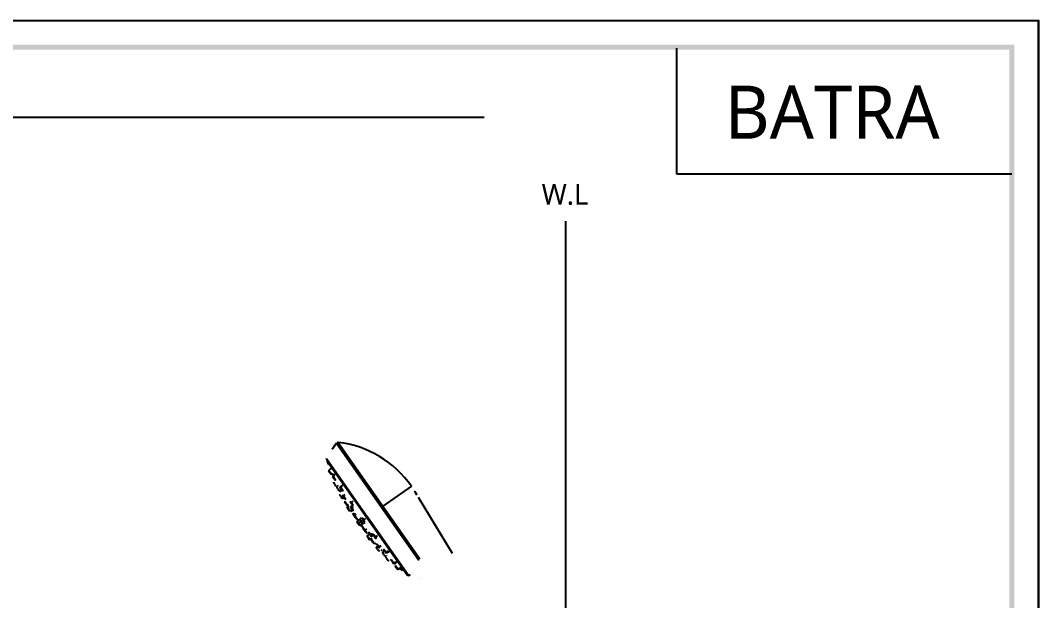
# Model space of a CAD drawing. Extents: x 0 to 16296672895, y -37409619871 to 0.
# Drawn here: x 16296672343 to 16296672895, y -37409617640 to -37409617326 of the extents above; entities that cross this region are included whole.
import ezdxf

# ---------------------------------------------------------------- set-up
doc = ezdxf.new("R2010")
doc.units = 0
doc.header["$LTSCALE"] = 10
doc.header["$MEASUREMENT"] = 0
doc.layers.get('0').update_dxf_attribs({"linetype": 'CONTINUOUS'})
doc.layers.add('1', color=7, linetype='CONTINUOUS')
doc.layers.add('치수선', color=7, linetype='CONTINUOUS', lineweight=25)
doc.styles.add('Daelim Dimension', font='NanumGothic_1.ttf')

msp = doc.modelspace()

# ---------------------------------------------------------------- linework, layer by layer
at = {"color": 5, "ltscale": 0.5}
msp.add_line((16296672699.31609, -37409617409.153229), (16296672699.31609, -37409617340.75248), dxfattribs=at)
at = {"color": 7, "ltscale": 0.5}
msp.add_line((16296671899.508039, -37409617378.129143), (16296672594.771721, -37409617378.129143), dxfattribs=at)
at = {"color": 5, "ltscale": 40}
msp.add_line((16296672880.92189, -37409617409.153229), (16296672699.31609, -37409617409.153229), dxfattribs=at)
at = {"color": 2}
msp.add_lwpolyline([(16296671791.095221, -37409617325.708862), (16296672895.440769, -37409617325.708862), (16296672895.440769, -37409618103.587517), (16296671791.095221, -37409618103.587517)], close=True, dxfattribs=at)
at = {"ltscale": 0.5}
msp.add_lwpolyline([(16296671791.095221, -37409617325.708862), (16296672895.440769, -37409617325.708862), (16296672895.440769, -37409618103.587517), (16296671791.095221, -37409618103.587517)], close=True, dxfattribs=at)
at = {"color": 2}
msp.add_lwpolyline([(16296672895.440769, -37409618103.587517), (16296672895.440769, -37409617325.708862)], dxfattribs=at)
at = {"color": 5, "ltscale": 40}
for points in [[(16296671805.6141, -37409617338.812859), (16296671805.6141, -37409617341.642616), (16296672880.92189, -37409617338.812859), (16296672880.92189, -37409617341.642616)], [(16296672882.336769, -37409617338.812859), (16296672879.50701, -37409617338.812859), (16296672882.336769, -37409618077.379532), (16296672879.50701, -37409618074.549767)], [(16296672882.336769, -37409617338.812859), (16296672879.50701, -37409617338.812859), (16296672882.336769, -37409618077.379532), (16296672879.50701, -37409618074.549767)]]:
    msp.add_trace(points, dxfattribs=at)
at = {"layer": '1', "color": 7, "linetype": 'Continuous'}
for p, q in [((16296672514.766781, -37409617554.885239), (16296672539.118111, -37409617589.662537)), ((16296672515.67873, -37409617554.504387), (16296672539.90876, -37409617589.108459)), ((16296672531.259821, -37409617595.164513), (16296672509.24321, -37409617563.721527)), ((16296672509.32856, -37409617563.324577), (16296672531.503799, -37409617594.994102)), ((16296672531.16968, -37409617595.227631), (16296672509.37739, -37409617564.105011)), ((16296672509.886061, -37409617564.86528), (16296672531.153799, -37409617595.238762)), ((16296672512.22764, -37409617568.175629), (16296672510.54734, -37409617569.688583)), ((16296672510.5581, -37409617569.703949), (16296672512.176319, -37409617568.252274)), ((16296672511.10161, -37409617570.808144), (16296672510.45001, -37409617569.877563)), ((16296672511.039921, -37409617570.851341), (16296672510.50234, -37409617570.083603)), ((16296672510.5581, -37409617569.703949), (16296672510.54734, -37409617569.688583)), ((16296672510.5581, -37409617569.703949), (16296672511.255711, -37409617570.700233)), ((16296672511.039921, -37409617570.851341), (16296672511.10161, -37409617570.808144)), ((16296672511.039921, -37409617570.851341), (16296672511.57749, -37409617571.61908)), ((16296672511.10161, -37409617570.808144), (16296672511.255711, -37409617570.700233)), ((16296672511.10161, -37409617570.808144), (16296672511.75321, -37409617571.738724)), ((16296672511.255711, -37409617570.700233), (16296672511.964081, -37409617571.711891)), ((16296672511.964081, -37409617571.711891), (16296672512.541559, -37409617571.404846)), ((16296672513.28179, -37409617573.921768), (16296672512.63019, -37409617572.991188)), ((16296672513.2201, -37409617573.964973), (16296672512.68252, -37409617573.19722)), ((16296672514.40782, -37409617571.289261), (16296672512.72753, -37409617572.802208)), ((16296672512.82243, -37409617572.937737), (16296672512.72753, -37409617572.802208)), ((16296672512.82243, -37409617572.937737), (16296672513.74061, -37409617572.137619)), ((16296672512.82243, -37409617572.937737), (16296672513.4359, -37409617573.813858)), ((16296672513.2201, -37409617573.964973), (16296672513.28179, -37409617573.921768)), ((16296672513.2201, -37409617573.964973), (16296672513.757681, -37409617574.732697)), ((16296672513.4359, -37409617573.813858), (16296672513.28179, -37409617573.921768)), ((16296672513.28179, -37409617573.921768), (16296672513.93339, -37409617574.852348)), ((16296672513.4359, -37409617573.813858), (16296672514.14427, -37409617574.825523)), ((16296672513.80583, -37409617577.330223), (16296672513.26825, -37409617576.562477)), ((16296672513.80583, -37409617577.330223), (16296672514.34341, -37409617578.097969)), ((16296672515.5091, -37409617579.762741), (16296672514.971519, -37409617578.995003)), ((16296672515.5091, -37409617579.762741), (16296672516.04668, -37409617580.530487)), ((16296672517.3792, -37409617579.773468), (16296672516.7276, -37409617578.842888)), ((16296672517.317499, -37409617579.816673), (16296672516.77993, -37409617579.048927)), ((16296672518.50522, -37409617577.140968), (16296672516.82493, -37409617578.653908)), ((16296672517.077971, -37409617579.015282), (16296672516.82493, -37409617578.653908)), ((16296672517.077971, -37409617579.015282), (16296672518.03171, -37409617578.228729)), ((16296672517.077971, -37409617579.015282), (16296672517.5333, -37409617579.665573)), ((16296672517.317499, -37409617579.816673), (16296672517.3792, -37409617579.773468)), ((16296672517.317499, -37409617579.816673), (16296672517.855089, -37409617580.584412)), ((16296672517.5333, -37409617579.665573), (16296672517.3792, -37409617579.773468)), ((16296672517.3792, -37409617579.773468), (16296672518.0308, -37409617580.704048)), ((16296672517.5333, -37409617579.665573), (16296672518.241671, -37409617580.677223)), ((16296672555.334669, -37409617578.307121), (16296672539.90876, -37409617589.108459)), ((16296672516.43326, -37409617580.623299), (16296672517.48922, -37409617580.061836)), ((16296672517.06669, -37409617583.877457), (16296672516.52911, -37409617583.109711)), ((16296672517.06669, -37409617583.877457), (16296672517.604271, -37409617584.645203)), ((16296672517.99085, -37409617584.738007), (16296672518.720989, -37409617584.349777)), ((16296672518.771891, -37409617584.291191), (16296672518.120291, -37409617583.360611)), ((16296672518.710199, -37409617584.334389), (16296672518.172621, -37409617583.566643)), ((16296672518.470659, -37409617583.532997), (16296672518.217621, -37409617583.171623)), ((16296672518.470659, -37409617583.532997), (16296672519.372141, -37409617582.789551)), ((16296672518.470659, -37409617583.532997), (16296672518.925989, -37409617584.183281)), ((16296672518.710199, -37409617584.334389), (16296672518.771891, -37409617584.291191)), ((16296672518.710199, -37409617584.334389), (16296672519.24777, -37409617585.102127)), ((16296672518.925989, -37409617584.183281), (16296672518.771891, -37409617584.291191)), ((16296672518.771891, -37409617584.291191), (16296672519.423491, -37409617585.221764)), ((16296672518.925989, -37409617584.183281), (16296672519.634359, -37409617585.194939)), ((16296672519.800529, -37409617587.650467), (16296672519.14893, -37409617586.719887)), ((16296672519.738831, -37409617587.693672), (16296672519.20125, -37409617586.925926)), ((16296672519.453739, -37409617586.827217), (16296672519.24626, -37409617586.530907)), ((16296672519.453739, -37409617586.827217), (16296672519.95463, -37409617587.542572)), ((16296672519.738831, -37409617587.693672), (16296672519.800529, -37409617587.650467)), ((16296672519.95463, -37409617587.542572), (16296672519.800529, -37409617587.650467)), ((16296672519.800529, -37409617587.650467), (16296672520.45212, -37409617588.581047)), ((16296672519.95463, -37409617587.542572), (16296672520.663, -37409617588.55423)), ((16296672520.106701, -37409617588.219032), (16296672520.276409, -37409617588.461418)), ((16296672521.04183, -37409617590.689789), (16296672520.39023, -37409617589.759209)), ((16296672520.980129, -37409617590.732986), (16296672520.442551, -37409617589.96524)), ((16296672520.58246, -37409617589.705757), (16296672520.48756, -37409617589.570229)), ((16296672520.58246, -37409617589.705757), (16296672521.368771, -37409617589.020554)), ((16296672520.58246, -37409617589.705757), (16296672521.19593, -37409617590.581886)), ((16296672520.980129, -37409617590.732986), (16296672521.04183, -37409617590.689789)), ((16296672520.980129, -37409617590.732986), (16296672521.51771, -37409617591.500732)), ((16296672521.04183, -37409617590.689789), (16296672521.19593, -37409617590.581886)), ((16296672521.04183, -37409617590.689789), (16296672521.69343, -37409617591.620369)), ((16296672521.19593, -37409617590.581886), (16296672521.904301, -37409617591.593536)), ((16296672521.904301, -37409617591.593536), (16296672523.280649, -37409617590.861717)), ((16296672522.89962, -37409617587.657448), (16296672522.24802, -37409617586.726868)), ((16296672522.837919, -37409617587.700653), (16296672522.30035, -37409617586.932899)), ((16296672522.811449, -37409617587.203537), (16296672522.34535, -37409617586.537888)), ((16296672523.084721, -37409617590.450546), (16296672522.433121, -37409617589.519974)), ((16296672523.02302, -37409617590.493736), (16296672522.485439, -37409617589.725998)), ((16296672523.426319, -37409617588.524353), (16296672522.530451, -37409617589.330994)), ((16296672522.99654, -37409617589.996643), (16296672522.530451, -37409617589.330994)), ((16296672522.811449, -37409617587.203537), (16296672523.7896, -37409617586.455551)), ((16296672522.811449, -37409617587.203537), (16296672523.05372, -37409617587.549538)), ((16296672522.837919, -37409617587.700653), (16296672522.89962, -37409617587.657448)), ((16296672522.837919, -37409617587.700653), (16296672523.375509, -37409617588.468384)), ((16296672523.05372, -37409617587.549538), (16296672522.89962, -37409617587.657448)), ((16296672522.89962, -37409617587.657448), (16296672523.55122, -37409617588.588028)), ((16296672522.99654, -37409617589.996643), (16296672523.92404, -37409617589.287376)), ((16296672522.99654, -37409617589.996643), (16296672523.238819, -37409617590.342644)), ((16296672523.02302, -37409617590.493736), (16296672523.084721, -37409617590.450546)), ((16296672523.02302, -37409617590.493736), (16296672523.5606, -37409617591.26149)), ((16296672523.05372, -37409617587.549538), (16296672523.762091, -37409617588.561203)), ((16296672523.238819, -37409617590.342644), (16296672523.084721, -37409617590.450546)), ((16296672523.084721, -37409617590.450546), (16296672523.736309, -37409617591.381126)), ((16296672523.238819, -37409617590.342644), (16296672523.947189, -37409617591.354286)), ((16296672539.11809, -37409617589.66256), (16296672559.29048, -37409617618.471733)), ((16296672539.90889, -37409617589.108368), (16296672559.95443, -37409617617.736366)), ((16296672523.59811, -37409617592.88858), (16296672523.82019, -37409617593.205727)), ((16296672523.603149, -37409617592.895927), (16296672523.82021, -37409617593.205917)), ((16296672524.42882, -37409617594.260361), (16296672523.77722, -37409617593.329781)), ((16296672524.367121, -37409617594.303558), (16296672523.82954, -37409617593.535812)), ((16296672524.39958, -37409617593.890617), (16296672523.87455, -37409617593.1408)), ((16296672524.367121, -37409617594.303558), (16296672524.42882, -37409617594.260361)), ((16296672524.367121, -37409617594.303558), (16296672524.904699, -37409617595.071297)), ((16296672524.39958, -37409617593.890617), (16296672525.28219, -37409617593.229858)), ((16296672524.39958, -37409617593.890617), (16296672524.58292, -37409617594.152451)), ((16296672524.58292, -37409617594.152451), (16296672524.42882, -37409617594.260361)), ((16296672524.42882, -37409617594.260361), (16296672525.08042, -37409617595.190941)), ((16296672524.58292, -37409617594.152451), (16296672525.29129, -37409617595.164108)), ((16296672526.418209, -37409617596.95327), (16296672525.18821, -37409617595.196648)), ((16296672525.21151, -37409617595.192749), (16296672526.434219, -37409617596.93895)), ((16296672525.21154, -37409617595.19294), (16296672526.434179, -37409617596.939056)), ((16296672528.160061, -37409617595.385201), (16296672525.951611, -37409617597.373703)), ((16296672528.14319, -37409617597.346802), (16296672527.43482, -37409617596.335136)), ((16296672529.17721, -37409617596.622772), (16296672528.52561, -37409617595.692192)), ((16296672529.115511, -37409617596.66597), (16296672528.57794, -37409617595.898232)), ((16296672529.33131, -37409617596.51487), (16296672528.62294, -37409617595.503212)), ((16296672530.342609, -37409617595.806763), (16296672529.33131, -37409617596.51487)), ((16296672531.169689, -37409617595.227631), (16296672531.15379, -37409617595.238747)), ((16296672552.42153, -37409617625.612228), (16296672531.153799, -37409617595.238747)), ((16296672531.259821, -37409617595.164513), (16296672531.16968, -37409617595.227631)), ((16296672531.16968, -37409617595.227631), (16296672552.961981, -37409617626.350243)), ((16296672531.259821, -37409617595.164513), (16296672531.503599, -37409617594.993813)), ((16296672531.259821, -37409617595.164513), (16296672553.27643, -37409617626.607491)), ((16296672553.67864, -37409617626.663063), (16296672531.503799, -37409617594.994102)), ((16296672526.50588, -37409617598.493263), (16296672525.85428, -37409617597.562683)), ((16296672526.44418, -37409617598.536461), (16296672525.906601, -37409617597.768707)), ((16296672526.659981, -37409617598.385353), (16296672525.951611, -37409617597.373703)), ((16296672526.44418, -37409617598.536461), (16296672526.50588, -37409617598.493263)), ((16296672526.44418, -37409617598.536461), (16296672526.98176, -37409617599.304199)), ((16296672526.659981, -37409617598.385353), (16296672526.50588, -37409617598.493263)), ((16296672526.50588, -37409617598.493263), (16296672527.157471, -37409617599.423843)), ((16296672527.51219, -37409617597.788643), (16296672526.659981, -37409617598.385353)), ((16296672526.659981, -37409617598.385353), (16296672527.368349, -37409617599.397011)), ((16296672527.98908, -37409617597.454697), (16296672527.337481, -37409617596.524132)), ((16296672527.368349, -37409617599.397011), (16296672529.992229, -37409617598.001869)), ((16296672527.927389, -37409617597.497902), (16296672527.389811, -37409617596.730164)), ((16296672527.67754, -37409617597.672836), (16296672527.512171, -37409617597.788643)), ((16296672527.67754, -37409617597.672836), (16296672527.927401, -37409617597.497887)), ((16296672529.153009, -37409617600.858963), (16296672527.92301, -37409617599.102348)), ((16296672527.927389, -37409617597.497902), (16296672527.98908, -37409617597.454697)), ((16296672527.927389, -37409617597.497902), (16296672528.46497, -37409617598.265648)), ((16296672527.94183, -37409617599.092201), (16296672529.164471, -37409617600.838318)), ((16296672529.16473, -37409617600.838341), (16296672527.94203, -37409617599.09214)), ((16296672528.14319, -37409617597.346802), (16296672527.98908, -37409617597.454697)), ((16296672527.98908, -37409617597.454697), (16296672528.64068, -37409617598.385277)), ((16296672529.11554, -37409617596.665947), (16296672528.14319, -37409617597.346802)), ((16296672528.14319, -37409617597.346802), (16296672528.851561, -37409617598.358459)), ((16296672529.115511, -37409617596.66597), (16296672529.17721, -37409617596.622772)), ((16296672529.115511, -37409617596.66597), (16296672529.653099, -37409617597.433723)), ((16296672529.773109, -37409617601.892799), (16296672529.12151, -37409617600.962219)), ((16296672529.711411, -37409617601.935997), (16296672529.17383, -37409617601.168251)), ((16296672529.33131, -37409617596.51487), (16296672529.17721, -37409617596.622772)), ((16296672529.17721, -37409617596.622772), (16296672529.82881, -37409617597.553352)), ((16296672529.21884, -37409617600.773232), (16296672529.92721, -37409617601.784889)), ((16296672529.33131, -37409617596.51487), (16296672530.03968, -37409617597.526527)), ((16296672529.711411, -37409617601.935997), (16296672529.773109, -37409617601.892799)), ((16296672529.711411, -37409617601.935997), (16296672530.248989, -37409617602.703743)), ((16296672529.92721, -37409617601.784889), (16296672529.773109, -37409617601.892799)), ((16296672529.773109, -37409617601.892799), (16296672530.424709, -37409617602.823372)), ((16296672529.92721, -37409617601.784889), (16296672530.11055, -37409617602.04673)), ((16296672531.03446, -37409617601.442596), (16296672530.11055, -37409617602.04673)), ((16296672530.63558, -37409617602.796547), (16296672530.11055, -37409617602.04673)), ((16296672530.555799, -37409617602.825333), (16296672530.77286, -37409617603.13533)), ((16296672530.77813, -37409617603.142509), (16296672530.556061, -37409617602.825363)), ((16296672531.969931, -37409617606.29673), (16296672531.318331, -37409617605.36615)), ((16296672531.90823, -37409617606.339928), (16296672531.370649, -37409617605.572189)), ((16296672532.57407, -37409617604.134132), (16296672531.415661, -37409617605.17717)), ((16296672531.415661, -37409617605.17717), (16296672532.124029, -37409617606.188828)), ((16296672531.90823, -37409617606.339928), (16296672531.969931, -37409617606.29673)), ((16296672531.90823, -37409617606.339928), (16296672532.44581, -37409617607.107674)), ((16296672531.969931, -37409617606.29673), (16296672532.124029, -37409617606.188828)), ((16296672531.969931, -37409617606.29673), (16296672532.621519, -37409617607.22731)), ((16296672532.124029, -37409617606.188828), (16296672532.737499, -37409617607.064949)), ((16296672532.89345, -37409617604.45887), (16296672532.24185, -37409617603.52829)), ((16296672532.83176, -37409617604.502068), (16296672532.29418, -37409617603.734322)), ((16296672532.33919, -37409617603.33931), (16296672533.04755, -37409617604.350967)), ((16296672533.651461, -37409617606.559776), (16296672532.737499, -37409617607.064949)), ((16296672532.832399, -37409617607.200493), (16296672532.737499, -37409617607.064949)), ((16296672532.83176, -37409617604.502068), (16296672532.89345, -37409617604.45887)), ((16296672532.83176, -37409617604.502068), (16296672533.369341, -37409617605.269814)), ((16296672533.04755, -37409617604.350967), (16296672532.89345, -37409617604.45887)), ((16296672532.89345, -37409617604.45887), (16296672533.54505, -37409617605.38945)), ((16296672533.04755, -37409617604.350967), (16296672533.289829, -37409617604.696983)), ((16296672534.273529, -37409617604.067993), (16296672533.289829, -37409617604.696983)), ((16296672533.75592, -37409617605.362633), (16296672533.289829, -37409617604.696983)), ((16296672533.75592, -37409617605.362633), (16296672534.820339, -37409617604.796661)), ((16296672533.84713, -37409617607.383118), (16296672534.5555, -37409617608.394783)), ((16296672535.4548, -37409617605.588097), (16296672534.8032, -37409617604.657516)), ((16296672535.39311, -37409617605.631302), (16296672534.85553, -37409617604.863564)), ((16296672534.90053, -37409617604.468536), (16296672535.6089, -37409617605.480186)), ((16296672535.39311, -37409617605.631302), (16296672535.4548, -37409617605.588097)), ((16296672535.39311, -37409617605.631302), (16296672535.930691, -37409617606.39904)), ((16296672535.6089, -37409617605.480186), (16296672535.4548, -37409617605.588097)), ((16296672535.4548, -37409617605.588097), (16296672536.1064, -37409617606.518677)), ((16296672535.6089, -37409617605.480186), (16296672535.851179, -37409617605.826202)), ((16296672536.89002, -37409617605.161957), (16296672535.851179, -37409617605.826202)), ((16296672536.31727, -37409617606.491852), (16296672535.851179, -37409617605.826202)), ((16296672534.4014, -37409617608.502678), (16296672533.7498, -37409617607.572113)), ((16296672534.339701, -37409617608.545883), (16296672533.80213, -37409617607.778137)), ((16296672534.339701, -37409617608.545883), (16296672534.4014, -37409617608.502678)), ((16296672534.5555, -37409617608.394783), (16296672534.4014, -37409617608.502678)), ((16296672534.4014, -37409617608.502678), (16296672535.052999, -37409617609.433258)), ((16296672534.5555, -37409617608.394783), (16296672535.056259, -37409617609.109932)), ((16296672534.707569, -37409617609.071243), (16296672534.877291, -37409617609.313622)), ((16296672535.26387, -37409617609.406433), (16296672535.056259, -37409617609.109932)), ((16296672537.01185, -37409617612.362099), (16296672536.47427, -37409617611.594353)), ((16296672537.13381, -37409617610.646004), (16296672536.519279, -37409617611.199341)), ((16296672537.20628, -37409617610.618233), (16296672536.55468, -37409617609.687637)), ((16296672537.14459, -37409617610.661423), (16296672536.60701, -37409617609.893677)), ((16296672536.65201, -37409617609.498657), (16296672537.36038, -37409617610.510323)), ((16296672537.01185, -37409617612.362099), (16296672537.549431, -37409617613.129837)), ((16296672537.14459, -37409617610.661423), (16296672537.20628, -37409617610.618233)), ((16296672537.14459, -37409617610.661423), (16296672537.682171, -37409617611.429169)), ((16296672537.36038, -37409617610.510323), (16296672537.20628, -37409617610.618233)), ((16296672537.20628, -37409617610.618233), (16296672537.85788, -37409617611.548813)), ((16296672537.36038, -37409617610.510323), (16296672537.81571, -37409617611.160606)), ((16296672538.824961, -37409617610.566406), (16296672537.81571, -37409617611.160606)), ((16296672538.06875, -37409617611.52198), (16296672537.81571, -37409617611.160606)), ((16296672540.97522, -37409617613.472076), (16296672540.32362, -37409617612.541496)), ((16296672540.91353, -37409617613.515266), (16296672540.37595, -37409617612.747543)), ((16296672540.42095, -37409617612.352524), (16296672541.12932, -37409617613.364166)), ((16296672540.34568, -37409617615.23307), (16296672539.808109, -37409617614.465317)), ((16296672540.74185, -37409617613.270088), (16296672539.853109, -37409617614.070297)), ((16296672540.34568, -37409617615.23307), (16296672540.883261, -37409617616.000809)), ((16296672540.91353, -37409617613.515266), (16296672540.97522, -37409617613.472076)), ((16296672540.91353, -37409617613.515266), (16296672541.451111, -37409617614.28302)), ((16296672541.12932, -37409617613.364166), (16296672540.97522, -37409617613.472076)), ((16296672540.97522, -37409617613.472076), (16296672541.62682, -37409617614.402657)), ((16296672541.12932, -37409617613.364166), (16296672541.58465, -37409617614.014458)), ((16296672542.04895, -37409617617.665588), (16296672541.51137, -37409617616.897842)), ((16296672542.65029, -37409617613.387062), (16296672541.58465, -37409617614.014458)), ((16296672541.83769, -37409617614.375832), (16296672541.58465, -37409617614.014458)), ((16296672541.83769, -37409617614.375832), (16296672543.834101, -37409617613.314323)), ((16296672542.04895, -37409617617.665588), (16296672542.586531, -37409617618.433327)), ((16296672545.07262, -37409617619.323776), (16296672544.42103, -37409617618.393204)), ((16296672544.51836, -37409617618.204224), (16296672545.22673, -37409617619.215874)), ((16296672545.010929, -37409617619.366982), (16296672544.473351, -37409617618.599243)), ((16296672545.010929, -37409617619.366982), (16296672545.07262, -37409617619.323776)), ((16296672545.010929, -37409617619.366982), (16296672545.54851, -37409617620.13472)), ((16296672545.22673, -37409617619.215874), (16296672545.07262, -37409617619.323776)), ((16296672545.07262, -37409617619.323776), (16296672545.72422, -37409617620.254356)), ((16296672545.22673, -37409617619.215874), (16296672545.840191, -37409617620.092003)), ((16296672547.739731, -37409617619.042084), (16296672545.840191, -37409617620.092003)), ((16296672545.935101, -37409617620.227531), (16296672545.840191, -37409617620.092003)), ((16296672545.935101, -37409617620.227531), (16296672547.931511, -37409617619.166023)), ((16296672547.25281, -37409617622.437408), (16296672546.60121, -37409617621.506828)), ((16296672547.19112, -37409617622.480614), (16296672546.65354, -37409617621.71286)), ((16296672546.69854, -37409617621.317848), (16296672547.40691, -37409617622.329514)), ((16296672547.19112, -37409617622.480614), (16296672547.25281, -37409617622.437408)), ((16296672547.19112, -37409617622.480614), (16296672547.728689, -37409617623.248337)), ((16296672547.25281, -37409617622.437408), (16296672547.40691, -37409617622.329514)), ((16296672547.25281, -37409617622.437408), (16296672547.904409, -37409617623.367989)), ((16296672547.40691, -37409617622.329514), (16296672548.104521, -37409617623.32579)), ((16296672550.02211, -37409617622.301666), (16296672548.104521, -37409617623.32579)), ((16296672548.11528, -37409617623.341164), (16296672548.104521, -37409617623.32579)), ((16296672548.11528, -37409617623.341164), (16296672550.111691, -37409617622.279663)), ((16296672555.931919, -37409617626.306847), (16296672555.93516, -37409617626.297523)), ((16296672560.108509, -37409617628.259773), (16296672560.103121, -37409617628.254936)), ((16296672560.10314, -37409617628.254967), (16296672560.108521, -37409617628.259804))]:
    msp.add_line(p, q, dxfattribs=at)
for points in [[(16296672512.50832, -37409617571.347763, 0), (16296672512.510059, -37409617571.340736, 0), (16296672512.50832, -37409617571.325272, 0), (16296672512.49468, -37409617571.269814, 0), (16296672512.171989, -37409617570.387901, 0)], [(16296672517.30052, -37409617584.258408, 0), (16296672517.32453, -37409617584.245613, 0)], [(16296672518.177059, -37409617583.330406, 0), (16296672518.137859, -37409617583.255592, 0), (16296672518.10672, -37409617583.196457, 0)], [(16296672558.30299, -37409617583.022858, 0), (16296672558.70223, -37409617583.693199, 0), (16296672559.038521, -37409617584.20578, 0)], [(16296672558.30299, -37409617583.022858, 0), (16296672558.30508, -37409617583.027161, 0), (16296672558.307541, -37409617583.032883, 0)], [(16296672559.04525, -37409617584.217827, 0), (16296672558.619341, -37409617583.562172, 0), (16296672558.307541, -37409617583.032883, 0)], [(16296672558.307541, -37409617583.032883, 0), (16296672558.386459, -37409617583.220444, 0), (16296672558.56126, -37409617583.64045, 0), (16296672558.866989, -37409617584.413857, 0), (16296672559.21707, -37409617585.364853, 0), (16296672559.584669, -37409617586.444199, 0)], [(16296672559.0385, -37409617584.205788, 0), (16296672563.99832, -37409617591.57151, 0), (16296672568.72049, -37409617599.095421, 0), (16296672573.181431, -37409617606.775742, 0), (16296672577.38225, -37409617614.616531, 0), (16296672581.506149, -37409617623.010513, 0), (16296672585.34376, -37409617631.59066, 0), (16296672588.87785, -37409617640.334091, 0)], [(16296672559.038561, -37409617584.205742, 0), (16296672559.04125, -37409617584.210403, 0), (16296672559.04525, -37409617584.217827, 0)], [(16296672560.42923, -37409617587.010307, 0), (16296672559.81671, -37409617585.746521, 0), (16296672559.45896, -37409617585.032677, 0), (16296672559.186529, -37409617584.491623, 0), (16296672559.04525, -37409617584.217827, 0)], [(16296672519.453739, -37409617586.827217, 0), (16296672519.928591, -37409617586.429314, 0), (16296672520.301689, -37409617586.116653, 0)], [(16296672519.738831, -37409617587.693672, 0), (16296672519.96011, -37409617588.009689, 0), (16296672520.107161, -37409617588.219704, 0)], [(16296672521.2512, -37409617587.765587, 0), (16296672520.96167, -37409617587.190536, 0), (16296672520.587589, -37409617586.546318, 0), (16296672520.262529, -37409617586.063667, 0), (16296672520.16992, -37409617585.953712, 0), (16296672520.122021, -37409617585.914124, 0), (16296672520.11022, -37409617585.910683, 0), (16296672520.101971, -37409617585.913673, 0)], [(16296672522.315559, -37409617590.535019, 0), (16296672521.4247, -37409617589.094887, 0), (16296672521.33139, -37409617588.975197, 0), (16296672521.324711, -37409617588.970268, 0), (16296672521.322359, -37409617588.969467, 0), (16296672521.3207, -37409617588.969803, 0)], [(16296672531.503799, -37409617594.994102, 0), (16296672531.65048, -37409617594.891403, 0), (16296672531.797421, -37409617594.788513, 0), (16296672531.94462, -37409617594.68544, 0), (16296672532.09206, -37409617594.582199, 0), (16296672532.239759, -37409617594.478783, 0), (16296672532.387711, -37409617594.375183, 0), (16296672532.53591, -37409617594.271423, 0), (16296672532.684361, -37409617594.167473, 0), (16296672532.83305, -37409617594.063362, 0), (16296672532.981979, -37409617593.959084, 0), (16296672533.131161, -37409617593.854622, 0), (16296672533.280569, -37409617593.75, 0), (16296672533.430229, -37409617593.645218, 0), (16296672533.580111, -37409617593.54026, 0), (16296672533.73024, -37409617593.43515, 0), (16296672533.88059, -37409617593.329857, 0), (16296672534.031179, -37409617593.224426, 0), (16296672534.181999, -37409617593.118828, 0), (16296672534.33304, -37409617593.013062, 0), (16296672534.48431, -37409617592.90715, 0), (16296672534.635799, -37409617592.801071, 0), (16296672534.78751, -37409617592.694839, 0), (16296672534.939449, -37409617592.588463, 0), (16296672535.0916, -37409617592.481918, 0), (16296672535.243971, -37409617592.375229, 0), (16296672535.396549, -37409617592.268387, 0), (16296672535.549339, -37409617592.161407, 0), (16296672535.702351, -37409617592.054268, 0), (16296672535.85556, -37409617591.946991, 0), (16296672536.008989, -37409617591.839561, 0), (16296672536.162609, -37409617591.731987, 0), (16296672536.31645, -37409617591.624283, 0), (16296672536.47048, -37409617591.516434, 0), (16296672536.62471, -37409617591.408432, 0), (16296672536.77915, -37409617591.300293, 0), (16296672536.933769, -37409617591.192017, 0), (16296672537.0886, -37409617591.083618, 0), (16296672537.24361, -37409617590.975067, 0), (16296672537.398821, -37409617590.866402, 0), (16296672537.554211, -37409617590.757591, 0), (16296672537.709789, -37409617590.648651, 0), (16296672537.865561, -37409617590.539581, 0), (16296672538.021509, -37409617590.430389, 0), (16296672538.177641, -37409617590.32106, 0), (16296672538.33396, -37409617590.211617, 0), (16296672538.49045, -37409617590.102043, 0), (16296672538.64711, -37409617589.99234, 0), (16296672538.803949, -37409617589.882523, 0), (16296672538.96096, -37409617589.772583, 0), (16296672539.118139, -37409617589.662521, 0)], [(16296672560.93652, -37409617588.104118, 0), (16296672560.12505, -37409617587.204552, 0), (16296672559.584669, -37409617586.444199, 0)], [(16296672559.584669, -37409617586.444199, 0), (16296672560.529751, -37409617589.747238, 0), (16296672561.293591, -37409617593.435417, 0), (16296672561.78458, -37409617597.339897, 0), (16296672561.988939, -37409617602.117088, 0), (16296672561.78771, -37409617607.050621, 0)], [(16296672560.429279, -37409617587.010277, 0), (16296672560.712139, -37409617587.615494, 0), (16296672560.936319, -37409617588.104248, 0)], [(16296672560.936319, -37409617588.104248, 0), (16296672562.54455, -37409617591.853462, 0), (16296672564.046921, -37409617595.848541, 0), (16296672565.360241, -37409617599.987747, 0), (16296672566.641541, -37409617605.010643, 0), (16296672567.71279, -37409617610.160797, 0)], [(16296672530.342649, -37409617595.806709, 0), (16296672530.358009, -37409617595.795959, 0), (16296672530.3734, -37409617595.785179, 0), (16296672530.388821, -37409617595.774384, 0), (16296672530.404289, -37409617595.763557, 0), (16296672530.419781, -37409617595.752701, 0), (16296672530.43532, -37409617595.741829, 0), (16296672530.45089, -37409617595.730927, 0), (16296672530.46649, -37409617595.720001, 0), (16296672530.48213, -37409617595.709053, 0), (16296672530.49781, -37409617595.698067, 0), (16296672530.513519, -37409617595.687073, 0), (16296672530.529261, -37409617595.676048, 0), (16296672530.54505, -37409617595.665001, 0), (16296672530.56086, -37409617595.653931, 0), (16296672530.57671, -37409617595.64283, 0), (16296672530.5926, -37409617595.631706, 0), (16296672530.608521, -37409617595.620552, 0), (16296672530.624479, -37409617595.609383, 0), (16296672530.64048, -37409617595.598183, 0), (16296672530.656509, -37409617595.58696, 0), (16296672530.672569, -37409617595.575706, 0), (16296672530.688669, -37409617595.564438, 0), (16296672530.704809, -37409617595.553139, 0), (16296672530.72098, -37409617595.541817, 0), (16296672530.737181, -37409617595.530472, 0), (16296672530.75342, -37409617595.519096, 0), (16296672530.769699, -37409617595.507713, 0), (16296672530.786011, -37409617595.496277, 0), (16296672530.802361, -37409617595.48484, 0), (16296672530.818741, -37409617595.473373, 0), (16296672530.835159, -37409617595.461884, 0), (16296672530.85161, -37409617595.450363, 0), (16296672530.868099, -37409617595.438797, 0), (16296672530.884621, -37409617595.427238, 0), (16296672530.90118, -37409617595.415642, 0), (16296672530.91778, -37409617595.404022, 0), (16296672530.93441, -37409617595.39238, 0), (16296672530.951071, -37409617595.380707, 0), (16296672530.96777, -37409617595.369019, 0), (16296672530.98451, -37409617595.3573, 0), (16296672531.00128, -37409617595.345558, 0), (16296672531.018089, -37409617595.333794, 0), (16296672531.034929, -37409617595.321999, 0), (16296672531.0518, -37409617595.310188, 0), (16296672531.06872, -37409617595.298347, 0), (16296672531.085661, -37409617595.286484, 0), (16296672531.10265, -37409617595.27459, 0), (16296672531.119659, -37409617595.262672, 0), (16296672531.136709, -37409617595.250732, 0), (16296672531.153799, -37409617595.23877, 0)], [(16296672527.95566, -37409617598.462463, 0), (16296672527.823681, -37409617598.251793, 0), (16296672527.725809, -37409617598.102043, 0), (16296672527.62142, -37409617597.946777, 0), (16296672527.512171, -37409617597.788643, 0)], [(16296672531.267321, -37409617601.798111, 0), (16296672530.90263, -37409617601.257347, 0), (16296672530.47283, -37409617600.712257, 0), (16296672530.116819, -37409617600.338028, 0), (16296672530.002701, -37409617600.254097, 0), (16296672529.96559, -37409617600.241043, 0), (16296672529.94363, -37409617600.248398, 0), (16296672529.937361, -37409617600.267403, 0), (16296672529.93854, -37409617600.290352, 0), (16296672529.96063, -37409617600.366257, 0), (16296672530.08264, -37409617600.609512, 0)], [(16296672533.28689, -37409617606.063713, 0), (16296672532.227539, -37409617604.782173, 0), (16296672532.12113, -37409617604.67852, 0), (16296672532.113871, -37409617604.674477, 0), (16296672532.109711, -37409617604.674316, 0)], [(16296672535.91041, -37409617608.407097, 0), (16296672535.057051, -37409617607.37661, 0), (16296672534.572281, -37409617606.914413, 0), (16296672534.53594, -37409617606.895859, 0), (16296672534.523781, -37409617606.893829, 0), (16296672534.51576, -37409617606.896721, 0)], [(16296672561.787451, -37409617607.050346, 0), (16296672560.99472, -37409617613.015808, 0), (16296672560.45702, -37409617615.658836, 0), (16296672560.214649, -37409617616.697922, 0), (16296672559.95413, -37409617617.736504, 0)], [(16296672561.78771, -37409617607.050621, 0), (16296672562.965219, -37409617608.017403, 0), (16296672564.553539, -37409617608.931229, 0), (16296672566.04961, -37409617609.583862, 0), (16296672567.712799, -37409617610.160797, 0)], [(16296672534.339701, -37409617608.545883, 0), (16296672534.56098, -37409617608.861893, 0), (16296672534.708031, -37409617609.071899, 0)], [(16296672536.0144, -37409617608.55587, 0), (16296672535.47784, -37409617608.866142, 0), (16296672535.056259, -37409617609.109932, 0)], [(16296672535.96641, -37409617608.485474, 0), (16296672535.93589, -37409617608.442398, 0), (16296672535.91041, -37409617608.407097, 0)], [(16296672536.754089, -37409617611.993889, 0), (16296672536.73385, -37409617612.01207, 0)], [(16296672538.77037, -37409617610.487083, 0), (16296672537.890091, -37409617609.465424, 0), (16296672537.493099, -37409617609.116013, 0), (16296672537.36343, -37409617609.036987, 0), (16296672537.32032, -37409617609.024483, 0), (16296672537.2939, -37409617609.031143, 0)], [(16296672538.56221, -37409617612.245331, 0), (16296672538.373409, -37409617612.02784, 0), (16296672538.235929, -37409617611.872231, 0), (16296672538.092409, -37409617611.711761, 0), (16296672537.945101, -37409617611.549004, 0)], [(16296672542.59355, -37409617613.302437, 0), (16296672542.17622, -37409617612.793289, 0), (16296672541.67621, -37409617612.299606, 0), (16296672541.251181, -37409617611.973778, 0), (16296672541.107941, -37409617611.90612, 0), (16296672541.058611, -37409617611.898911, 0), (16296672541.026621, -37409617611.910507, 0)], [(16296672568.27256, -37409617627.772346, 0), (16296672568.58305, -37409617627.385757, 0), (16296672568.76787, -37409617626.924667, 0), (16296672568.899191, -37409617626.154694, 0), (16296672568.98704, -37409617624.768784, 0), (16296672568.990749, -37409617622.303329, 0), (16296672568.78476, -37409617617.914268, 0), (16296672568.36904, -37409617614.017609, 0), (16296672567.712761, -37409617610.160797, 0)], [(16296672542.0681, -37409617615.20224, 0), (16296672541.11549, -37409617614.164291, 0), (16296672540.521299, -37409617613.650703, 0), (16296672540.478121, -37409617613.629868, 0), (16296672540.464149, -37409617613.627747, 0), (16296672540.45545, -37409617613.631203, 0)], [(16296672542.208719, -37409617615.453171, 0), (16296672542.21376, -37409617615.446358, 0), (16296672542.21398, -37409617615.434624, 0), (16296672542.11474, -37409617615.264008, 0)], [(16296672543.625891, -37409617617.518799, 0), (16296672542.67798, -37409617616.567482, 0), (16296672542.182119, -37409617616.1073, 0), (16296672542.14156, -37409617616.078262, 0), (16296672542.138809, -37409617616.077454, 0), (16296672542.137239, -37409617616.077797, 0)], [(16296672546.67853, -37409617619.168808, 0), (16296672545.70376, -37409617618.217293, 0), (16296672545.27737, -37409617617.885536, 0), (16296672545.141069, -37409617617.807098, 0), (16296672545.09742, -37409617617.793289, 0), (16296672545.072769, -37409617617.797928, 0)], [(16296672555.931919, -37409617626.306992, 0), (16296672555.96472, -37409617626.177429, 0), (16296672556.04978, -37409617625.791687, 0), (16296672556.272551, -37409617624.742767, 0), (16296672556.6171, -37409617623.146187, 0), (16296672556.786261, -37409617622.494324, 0), (16296672557.000481, -37409617621.782654, 0), (16296672557.276939, -37409617621.012337, 0), (16296672557.662491, -37409617620.187492, 0), (16296672558.2409, -37409617619.307518, 0), (16296672559.291109, -37409617618.472412, 0)], [(16296672559.291121, -37409617618.472397, 0), (16296672559.43943, -37409617618.396339, 0), (16296672559.5457, -37409617618.318283, 0)], [(16296672568.27253, -37409617627.772324, 0), (16296672566.4293, -37409617625.590897, 0), (16296672564.60486, -37409617623.550583, 0), (16296672562.819599, -37409617621.764214, 0), (16296672561.530609, -37409617620.522163, 0), (16296672560.417561, -37409617619.384811, 0), (16296672559.54567, -37409617618.318237, 0)], [(16296672559.5457, -37409617618.318283, 0), (16296672559.82868, -37409617618.02494, 0), (16296672559.95454, -37409617617.736526, 0)], [(16296672546.743731, -37409617619.245201, 0), (16296672546.708269, -37409617619.203201, 0), (16296672546.67853, -37409617619.168808, 0)], [(16296672548.822981, -37409617622.31842, 0), (16296672547.81568, -37409617621.40136, 0), (16296672547.276609, -37409617620.957047, 0), (16296672547.24124, -37409617620.934517, 0), (16296672547.231039, -37409617620.930069, 0), (16296672547.227859, -37409617620.929581, 0), (16296672547.225969, -37409617620.93026, 0)], [(16296672555.905161, -37409617626.303307, 0), (16296672557.26148, -37409617626.276337, 0), (16296672558.604401, -37409617626.75325, 0), (16296672559.474489, -37409617627.423042, 0), (16296672560.122931, -37409617628.285347, 0)], [(16296672560.10314, -37409617628.254967, 0), (16296672559.230579, -37409617627.202927, 0), (16296672558.05481, -37409617626.506073, 0), (16296672557.00688, -37409617626.262367, 0), (16296672555.9319, -37409617626.306847, 0)], [(16296672570.345409, -37409617653.310707, 0), (16296672568.06023, -37409617646.005386, 0), (16296672565.369101, -37409617638.872208, 0), (16296672562.887119, -37409617633.464149, 0), (16296672560.10355, -37409617628.25473, 0)], [(16296672560.108521, -37409617628.259804, 0), (16296672560.217211, -37409617628.34404, 0), (16296672560.53159, -37409617628.525513, 0), (16296672561.11404, -37409617628.758652, 0), (16296672561.954201, -37409617628.99369, 0), (16296672563.058809, -37409617629.193626, 0), (16296672564.092461, -37409617629.259529, 0), (16296672565.32472, -37409617629.148064, 0), (16296672566.75169, -37409617628.682762, 0), (16296672568.27253, -37409617627.772324, 0)], [(16296672580.75622, -37409617646.020973, 0), (16296672577.61133, -37409617640.715263, 0), (16296672574.19635, -37409617635.561943, 0), (16296672571.32012, -37409617631.619347, 0), (16296672568.27253, -37409617627.772324, 0)]]:
    msp.add_polyline3d(points, dxfattribs=at)
for centre, radius, start, end in [((16296672560.88187, -37409617590.573128), 58.311465, 142.26411049, 152.1412713), ((16296672515.557779, -37409617555.497063), 1, 83.05304063, 142.27906266), ((16296672508.80905, -37409617610.884712), 56.797297, 35.00004191, 83.05304063), ((16296672509.99176, -37409617563.674828), 0.75, 152.16053115, 183.57062182), ((16296672509.99176, -37409617563.674828), 0.75, 183.57062182, 215.00004191), ((16296672510.168501, -37409617564.764153), 0.3, 189.14335166, 199.69919551), ((16296672642.17482, -37409617517.500992), 140.51225, 199.69919551, 201.46332056), ((16296672510.748079, -37409617569.911522), 0.3, 173.49990328, 215.00004191), ((16296672510.748079, -37409617569.911522), 0.3, 132.00012801, 173.49990328), ((16296672511.82324, -37409617571.447006), 0.3, 215.00004191, 256.49990982), ((16296672511.82324, -37409617571.447006), 0.3, 256.49990982, 297.99991025), ((16296672642.17482, -37409617517.500992), 140.51225, 202.58321317, 203.09745462), ((16296672512.928261, -37409617573.025146), 0.3, 173.49990328, 215.00004191), ((16296672512.928261, -37409617573.025146), 0.3, 132.00012801, 173.49990328), ((16296672513.51399, -37409617576.390411), 0.3, 173.49990328, 215.00004191), ((16296672513.51399, -37409617576.390411), 0.3, 132.00012801, 173.49990328), ((16296672514.00342, -37409617574.560631), 0.3, 215.00004191, 256.49990982), ((16296672642.17482, -37409617517.500992), 140.51225, 204.08387947, 204.33980029), ((16296672514.00342, -37409617574.560631), 0.3, 256.49990982, 297.99991025), ((16296672514.589149, -37409617577.925903), 0.3, 215.00004191, 256.49990982), ((16296672514.589149, -37409617577.925903), 0.3, 256.49990982, 297.99991025), ((16296672515.21726, -37409617578.822929), 0.3, 173.49990328, 215.00004191), ((16296672515.21726, -37409617578.822929), 0.3, 132.00012801, 173.49990328), ((16296672642.17482, -37409617517.500992), 140.51225, 205.45253865, 205.59693138), ((16296672517.025669, -37409617578.876846), 0.3, 173.49990328, 215.00004191), ((16296672517.025669, -37409617578.876846), 0.3, 132.00012801, 173.49990328), ((16296672508.80905, -37409617610.884712), 56.797297, 29.37710686, 35.00004191), ((16296672516.292419, -37409617580.358414), 0.3, 215.00004191, 256.49990982), ((16296672516.292419, -37409617580.358414), 0.3, 256.49990982, 297.99991025), ((16296672516.774851, -37409617582.937637), 0.3, 173.49990328, 215.00004191), ((16296672516.774851, -37409617582.937637), 0.3, 132.00012801, 173.49990328), ((16296672642.17482, -37409617517.500992), 140.51225, 206.65487938, 207.33193844), ((16296672517.85001, -37409617584.473122), 0.3, 215.00004191, 256.49990982), ((16296672517.85001, -37409617584.473122), 0.3, 256.49990982, 297.99991025), ((16296672518.10083, -37409617580.412338), 0.3, 215.00004191, 256.49990982), ((16296672518.10083, -37409617580.412338), 0.3, 256.49990982, 297.99991025), ((16296672518.41836, -37409617583.394569), 0.3, 173.49990328, 215.00004191), ((16296672518.41836, -37409617583.394569), 0.3, 132.00012801, 173.49990328), ((16296672642.17482, -37409617517.500992), 140.51225, 208.4163833, 209.27278592), ((16296672519.493521, -37409617584.930054), 0.3, 215.00004191, 256.49990982), ((16296672519.493521, -37409617584.930054), 0.3, 256.49990982, 297.99991025), ((16296672519.447001, -37409617586.753853), 0.3, 173.49990328, 215.00004191), ((16296672519.447001, -37409617586.753853), 0.3, 132.00012801, 173.49990328), ((16296672520.52216, -37409617588.289337), 0.3, 215.00004191, 256.49990982), ((16296672520.688299, -37409617589.793167), 0.3, 173.49990328, 215.00004191), ((16296672520.688299, -37409617589.793167), 0.3, 132.00012801, 173.49990328), ((16296672520.52216, -37409617588.289337), 0.3, 256.49990982, 297.99991025), ((16296672642.17482, -37409617517.500992), 140.51225, 210.32059536, 210.56085898), ((16296672522.546089, -37409617586.760834), 0.3, 173.49990328, 215.00004191), ((16296672522.546089, -37409617586.760834), 0.3, 132.00012801, 173.49990328), ((16296672522.73119, -37409617589.553917), 0.3, 173.49990328, 215.00004191), ((16296672522.73119, -37409617589.553917), 0.3, 132.00012801, 173.49990328), ((16296672523.62125, -37409617588.29631), 0.3, 215.00004191, 256.49990982), ((16296672523.62125, -37409617588.29631), 0.3, 256.49990982, 297.99991025), ((16296672521.76346, -37409617591.328659), 0.3, 215.00004191, 256.49990982), ((16296672521.76346, -37409617591.328659), 0.3, 256.49990982, 297.99991025), ((16296672642.17482, -37409617517.500992), 140.51225, 211.6544677, 212.44715381), ((16296672523.806351, -37409617591.089417), 0.3, 215.00004191, 256.49990982), ((16296672523.766979, -37409617592.781212), 0.2, 212.44715381, 215.00004191), ((16296672523.806351, -37409617591.089417), 0.3, 256.49990982, 297.99991025), ((16296672524.075291, -37409617593.363739), 0.3, 173.49990328, 215.00004191), ((16296672524.075291, -37409617593.363739), 0.3, 132.00012801, 173.49990328), ((16296672525.15045, -37409617594.899223), 0.3, 215.00004191, 256.49990982), ((16296672525.15045, -37409617594.899223), 0.3, 256.49990982, 297.99991025), ((16296672642.17482, -37409617517.500992), 140.51225, 213.56797994, 214.47080735), ((16296672527.635559, -37409617596.55809), 0.3, 132.00012801, 173.49990328), ((16296672528.823681, -37409617595.726158), 0.3, 173.49990328, 215.00004191), ((16296672528.823681, -37409617595.726158), 0.3, 132.00012801, 173.49990328), ((16296672526.152349, -37409617597.596642), 0.3, 173.49990328, 215.00004191), ((16296672526.152349, -37409617597.596642), 0.3, 132.00012801, 173.49990328), ((16296672527.22751, -37409617599.132133), 0.3, 215.00004191, 256.49990982), ((16296672527.22751, -37409617599.132133), 0.3, 256.49990982, 297.99991025), ((16296672527.635559, -37409617596.55809), 0.3, 173.49990328, 215.00004191), ((16296672642.17482, -37409617517.500992), 140.51225, 215.52908995, 216.43177716), ((16296672528.71072, -37409617598.093567), 0.3, 215.00004191, 256.49990982), ((16296672528.71072, -37409617598.093567), 0.3, 256.49990982, 297.99991025), ((16296672529.41958, -37409617600.996178), 0.3, 173.49990328, 215.00004191), ((16296672529.41958, -37409617600.996178), 0.3, 132.00012801, 173.49990328), ((16296672529.89884, -37409617597.261642), 0.3, 215.00004191, 256.49990982), ((16296672529.89884, -37409617597.261642), 0.3, 256.49990982, 297.99991025), ((16296672530.49474, -37409617602.531662), 0.3, 215.00004191, 256.49990982), ((16296672530.49474, -37409617602.531662), 0.3, 256.49990982, 297.99991025), ((16296672530.936689, -37409617603.020607), 0.2, 215.00004191, 217.55310699), ((16296672642.17482, -37409617517.500992), 140.51225, 217.55310699, 218.34542912), ((16296672531.6164, -37409617605.400124), 0.3, 173.49990328, 215.00004191), ((16296672531.6164, -37409617605.400124), 0.3, 132.00012801, 173.49990328), ((16296672532.539921, -37409617603.562263), 0.3, 173.49990328, 215.00004191), ((16296672532.539921, -37409617603.562263), 0.3, 132.00012801, 173.49990328), ((16296672532.691561, -37409617606.9356), 0.3, 215.00004191, 256.49990982), ((16296672532.691561, -37409617606.9356), 0.3, 256.49990982, 297.99991025), ((16296672533.61508, -37409617605.09774), 0.3, 215.00004191, 256.49990982), ((16296672533.61508, -37409617605.09774), 0.3, 256.49990982, 297.99991025), ((16296672642.17482, -37409617517.500992), 140.51225, 219.43891472, 219.67924882), ((16296672534.047871, -37409617607.606056), 0.3, 132.00012801, 173.49990328), ((16296672535.101271, -37409617604.691483), 0.3, 173.49990328, 215.00004191), ((16296672535.101271, -37409617604.691483), 0.3, 132.00012801, 173.49990328), ((16296672536.17643, -37409617606.226967), 0.3, 215.00004191, 256.49990982), ((16296672536.17643, -37409617606.226967), 0.3, 256.49990982, 297.99991025), ((16296672534.047871, -37409617607.606056), 0.3, 173.49990328, 215.00004191), ((16296672535.12303, -37409617609.141548), 0.3, 215.00004191, 256.49990982), ((16296672535.12303, -37409617609.141548), 0.3, 256.49990982, 297.99991025), ((16296672642.17482, -37409617517.500992), 140.51225, 220.72722543, 221.56540081), ((16296672536.72002, -37409617611.422279), 0.3, 173.49990328, 215.00004191), ((16296672536.72002, -37409617611.422279), 0.3, 132.00012801, 173.49990328), ((16296672536.852751, -37409617609.721611), 0.3, 173.49990328, 215.00004191), ((16296672536.852751, -37409617609.721611), 0.3, 132.00012801, 173.49990328), ((16296672537.92791, -37409617611.257103), 0.3, 215.00004191, 256.49990982), ((16296672537.92791, -37409617611.257103), 0.3, 256.49990982, 297.99991025), ((16296672642.17482, -37409617517.500992), 140.51225, 222.66805318, 223.34531714), ((16296672540.621691, -37409617612.575462), 0.3, 173.49990328, 215.00004191), ((16296672540.621691, -37409617612.575462), 0.3, 132.00012801, 173.49990328), ((16296672537.795179, -37409617612.957764), 0.3, 215.00004191, 256.49990982), ((16296672537.795179, -37409617612.957764), 0.3, 256.49990982, 297.99991025), ((16296672540.05385, -37409617614.293251), 0.3, 173.49990328, 215.00004191), ((16296672540.05385, -37409617614.293251), 0.3, 132.00012801, 173.49990328), ((16296672541.129009, -37409617615.828743), 0.3, 215.00004191, 256.49990982), ((16296672541.129009, -37409617615.828743), 0.3, 256.49990982, 297.99991025), ((16296672541.69685, -37409617614.110947), 0.3, 215.00004191, 256.49990982), ((16296672541.75712, -37409617616.725769), 0.3, 173.49990328, 215.00004191), ((16296672541.75712, -37409617616.725769), 0.3, 132.00012801, 173.49990328), ((16296672541.69685, -37409617614.110947), 0.3, 256.49990982, 297.99991025), ((16296672642.17482, -37409617517.500992), 140.51225, 224.40304003, 224.5474742), ((16296672542.832279, -37409617618.261261), 0.3, 215.00004191, 256.49990982), ((16296672542.832279, -37409617618.261261), 0.3, 256.49990982, 297.99991025), ((16296672642.17482, -37409617517.500992), 140.51225, 225.66024843, 225.91613071), ((16296672544.719101, -37409617618.427162), 0.3, 173.49990328, 215.00004191), ((16296672544.719101, -37409617618.427162), 0.3, 132.00012801, 173.49990328), ((16296672545.79426, -37409617619.962646), 0.3, 215.00004191, 256.49990982), ((16296672545.79426, -37409617619.962646), 0.3, 256.49990982, 297.99991025), ((16296672642.17482, -37409617517.500992), 140.51225, 226.9025414, 227.42483752), ((16296672546.899281, -37409617621.540787), 0.3, 173.49990328, 215.00004191), ((16296672546.899281, -37409617621.540787), 0.3, 132.00012801, 173.49990328), ((16296672547.97444, -37409617623.076271), 0.3, 215.00004191, 256.49990982), ((16296672547.97444, -37409617623.076271), 0.3, 256.49990982, 297.99991025), ((16296672642.17482, -37409617517.500992), 140.51225, 228.53678895, 230.30079801), ((16296672552.613159, -37409617625.381409), 0.3, 230.30079801, 240.85672237), ((16296672553.57634, -37409617625.920059), 0.75, 215.00004191, 246.42939318), ((16296672553.57634, -37409617625.920059), 0.75, 246.42939318, 277.83970265), ((16296672545.70565, -37409617568.899239), 58.311465, 277.85868141, 280.10012781)]:
    msp.add_arc(centre, radius, start, end, dxfattribs=at)
at = {"layer": '치수선'}
msp.add_line((16296672639.050211, -37409618001.128387), (16296672639.050211, -37409617434.599411), dxfattribs=at)

# ---------------------------------------------------------------- texts
at = {"ltscale": 0.5, "insert": (16296672725.252001, -37409617361.053627), "char_height": 28.8, "width": 52.90133789, "attachment_point": 1, "style": 'Daelim Dimension'}
msp.add_mtext('BATRA', dxfattribs=at)
at = {"layer": '치수선', "insert": (16296672651.175091, -37409617414.4226), "char_height": 11.25, "attachment_point": 3, "style": 'Daelim Dimension'}
msp.add_mtext_dynamic_manual_height_columns('W.L', width=17.41092732, gutter_width=12.5, heights=[0], dxfattribs=at)

doc.saveas('drawing.dxf')
